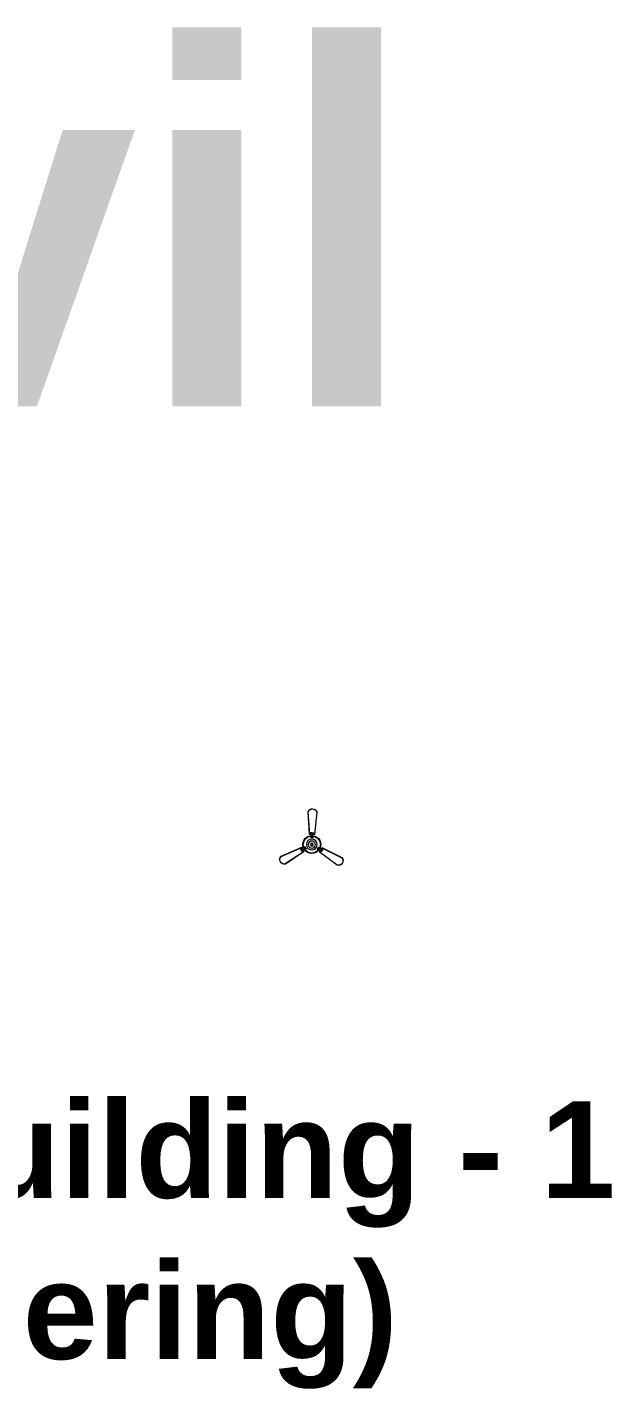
# Model space of a CAD drawing. Header units: inches. Extents: x -12 to 20935469, y -1604 to 24729220.
# Drawn here: x 20825139 to 20825770, y 24664479 to 24665949 of the extents above; entities that cross this region are included whole.
import ezdxf

# ---------------------------------------------------------------- set-up
doc = ezdxf.new("R2010")
doc.units = ezdxf.units.IN
doc.header["$LTSCALE"] = 0.03
doc.header["$MEASUREMENT"] = 0
doc.layers.add('0-elect.fixture-3 fan', color=200, linetype='Continuous', lineweight=20)
doc.layers.add('TEXT', color=7, linetype='Continuous')
doc.styles.add('2', font='swisscl.ttf')

msp = doc.modelspace()

# ---------------------------------------------------------------- linework, layer by layer
at = {"layer": '0-elect.fixture-3 fan', "color": 230, "linetype": 'ByBlock', "lineweight": 0, "ltscale": 5}
for p, q in [((20825444.1, 24665077.3), (20825442.5, 24665101.5)), ((20825444.2, 24665077.3), (20825442.6, 24665101.4)), ((20825452, 24665101.2), (20825449.3, 24665077.2)), ((20825452.1, 24665101.2), (20825449.4, 24665077.1)), ((20825413.4, 24665053.6), (20825435.6, 24665063.4)), ((20825413.5, 24665053.5), (20825435.6, 24665063.2)), ((20825457.2, 24665062.7), (20825478.9, 24665052)), ((20825457.3, 24665062.9), (20825479, 24665052.1)), ((20825438.1, 24665058.8), (20825417.9, 24665045.3)), ((20825438.2, 24665058.6), (20825418, 24665045.2)), ((20825474, 24665043.9), (20825454.5, 24665058.3)), ((20825474, 24665044), (20825454.6, 24665058.4))]:
    msp.add_line(p, q, dxfattribs=at)
at = {"layer": '0-elect.fixture-3 fan', "color": 232, "linetype": 'ByBlock', "lineweight": 0, "ltscale": 5}
for p, q in [((20825446, 24665077.5), (20825445.4, 24665078.5)), ((20825446, 24665078.8), (20825446.2, 24665078.4)), ((20825446.5, 24665077.8), (20825446.9, 24665078.1)), ((20825447.3, 24665078.8), (20825447.5, 24665078.4)), ((20825447.6, 24665077.5), (20825448.1, 24665078.5)), ((20825438.1, 24665062.6), (20825438.8, 24665063.5)), ((20825439, 24665062.7), (20825439.2, 24665063.1)), ((20825445.9, 24665075.4), (20825445.4, 24665074.4)), ((20825445.9, 24665074.6), (20825446.1, 24665074.2)), ((20825446.6, 24665075), (20825447, 24665075.2)), ((20825447.2, 24665074.5), (20825447.4, 24665074.1)), ((20825447.5, 24665075.4), (20825448, 24665074.3)), ((20825454, 24665062.6), (20825453.6, 24665062.6)), ((20825454.7, 24665062.2), (20825454.1, 24665063.1)), ((20825436.2, 24665061.6), (20825435.1, 24665061.5)), ((20825435.2, 24665060.7), (20825435.5, 24665061.1)), ((20825435.8, 24665059.5), (20825436.1, 24665059.9)), ((20825436.5, 24665060.4), (20825436.1, 24665060.7)), ((20825437, 24665060.1), (20825436.4, 24665059.2)), ((20825438.9, 24665061.9), (20825438.5, 24665062.2)), ((20825438.9, 24665061.2), (20825440, 24665061.2)), ((20825439.5, 24665061.5), (20825439.8, 24665062)), ((20825453.9, 24665060.8), (20825452.7, 24665060.9)), ((20825453.3, 24665061.5), (20825452.8, 24665061.5)), ((20825454.1, 24665061.8), (20825454, 24665061.3)), ((20825455.7, 24665059.7), (20825456.3, 24665058.7)), ((20825456.5, 24665061.1), (20825457.7, 24665061)), ((20825456.5, 24665060.5), (20825456.5, 24665060)), ((20825456.9, 24665059.3), (20825456.5, 24665059.3)), ((20825457.6, 24665060.4), (20825457.2, 24665060.4))]:
    msp.add_line(p, q, dxfattribs=at)
at = {"layer": '0-elect.fixture-3 fan', "color": 5, "lineweight": 0}
msp.add_line((20825446.5, 24665066.2), (20825446.5, 24665066.2), dxfattribs=at)
at = {"layer": '0-elect.fixture-3 fan', "color": 230, "linetype": 'ByBlock', "lineweight": 0, "ltscale": 5, "extrusion": (0, 0, -1)}
for centre, major_axis, start_param, end_param in [((20825447.3, 24665099.8), (-3.58, 3.58), 5.823867, 8.359631), ((20825447.3, 24665099.8), (-3.47, 3.47), 5.830329, 8.353169), ((20825446.5, 24665066.2), (7.97, 7.97), -1.003222, -0.833722), ((20825446.5, 24665066.2), (7.97, 7.97), -0.690743, -0.521244), ((20825446.5, 24665066.2), (-7.97, 7.97), 5.068843, 5.238343), ((20825446.5, 24665066.2), (-6.84, 6.84), 5.068563, 7.021343), ((20825446.5, 24665066.2), (-6.49, 6.49), 5.085186, 7.003917), ((20825446.5, 24665066.2), (-6.84, 6.84), 0.879773, 2.832553), ((20825446.5, 24665066.2), (-6.49, 6.49), 0.896396, 2.815126), ((20825446.5, 24665066.2), (-7.97, 7.97), 2.66197, 2.831469), ((20825417, 24665050.1), (-3.58, 3.58), 3.729471, 6.265236), ((20825417, 24665050.1), (-3.47, 3.47), 3.735934, 6.258773), ((20825446.5, 24665066.2), (7.97, 7.97), 3.185569, 3.355068), ((20825446.5, 24665066.2), (6.84, 6.84), 1.403372, 3.356151), ((20825446.5, 24665066.2), (-6.49, 6.49), 2.990791, 4.909522), ((20825446.5, 24665066.2), (7.97, 7.97), 1.403652, 1.573151), ((20825475.2, 24665048.8), (-3.58, 3.58), 1.635076, 4.170841), ((20825475.2, 24665048.8), (3.47, 3.47), 0.070743, 2.593582)]:
    msp.add_ellipse(centre, major_axis=major_axis, ratio=1, start_param=start_param, end_param=end_param, dxfattribs=at)
at = {"layer": '0-elect.fixture-3 fan', "color": 232, "linetype": 'ByBlock', "lineweight": 0, "ltscale": 5, "extrusion": (0, 0, -1)}
for centre, major_axis, start_param, end_param in [((20825445.8, 24665078.7), (-0.285, 0.285), 5.038692, 7.013305), ((20825446.5, 24665066.2), (9.11, 9.11), -0.840677, -0.683789), ((20825446.1, 24665078.6), (0.171, 0.171), 3.926991, 10.210176), ((20825442.8, 24665076.5), (-2.32, 2.32), 2.052913, 2.705807), ((20825446.7, 24665078), (0.171, 0.171), 3.926991, 10.210176), ((20825447.4, 24665078.6), (0.171, 0.171), 3.926991, 10.210176), ((20825450.9, 24665076.3), (2.46, 2.46), 3.643048, 4.257264), ((20825447.8, 24665078.7), (-0.285, 0.285), 0.887007, 2.86162), ((20825435.6, 24665065), (2.46, 2.46), 1.548653, 2.162869), ((20825439.1, 24665063.3), (-0.285, 0.285), 6.136552, 8.255476), ((20825439.1, 24665062.9), (-0.171, 0.171), 5.497787, 11.780972), ((20825446.5, 24665066.2), (-5.35, 5.35), 4.880824, 5.113884), ((20825445.8, 24665074.2), (0.285, 0.285), 2.26283, 4.381754), ((20825446, 24665074.4), (0.171, 0.171), 3.926991, 10.210176), ((20825446.5, 24665066.2), (5.35, 5.35), -0.878763, -0.645703), ((20825446.8, 24665075.1), (0.171, 0.171), 3.926991, 10.210176), ((20825447.3, 24665074.3), (0.171, 0.171), 3.926991, 10.210176), ((20825447.6, 24665074.1), (0.285, 0.285), 0.376965, 2.49589), ((20825446.5, 24665066.2), (-5.35, 5.35), 2.786429, 3.019489), ((20825453.7, 24665062.9), (-0.285, 0.285), 5.928021, 8.046946), ((20825453.8, 24665062.6), (0.171, 0.171), 3.926991, 10.210176), ((20825435.1, 24665061.1), (0.285, 0.285), 3.505001, 5.479614), ((20825446.5, 24665066.2), (-9.11, 9.11), 4.91891, 5.075797), ((20825435.4, 24665060.9), (0.171, 0.171), 3.926991, 10.210176), ((20825436, 24665059.7), (0.171, 0.171), 3.926991, 10.210176), ((20825436, 24665059.4), (0.285, 0.285), 1.373501, 3.348114), ((20825436.3, 24665060.6), (0.171, 0.171), 3.926991, 10.210176), ((20825439.4, 24665057.9), (-2.32, 2.32), 6.241703, 6.894597), ((20825438.7, 24665062.1), (-0.171, 0.171), 5.497787, 11.780972), ((20825439.7, 24665061.8), (0.171, 0.171), 3.926991, 10.210176), ((20825440, 24665061.6), (0.285, 0.285), 0.168435, 2.287359), ((20825452.8, 24665061.3), (0.285, 0.285), 2.471361, 4.590285), ((20825453.1, 24665061.5), (0.171, 0.171), 3.926991, 10.210176), ((20825454, 24665061.6), (0.171, 0.171), 3.926991, 10.210176), ((20825453.1, 24665057.4), (-2.46, 2.46), 1.025054, 1.63927), ((20825457.2, 24665064.3), (2.32, 2.32), 2.576511, 3.229406), ((20825456.5, 24665060.2), (-0.171, 0.171), 5.497787, 11.780972), ((20825456.6, 24665058.9), (-0.285, 0.285), 2.981402, 4.956015), ((20825456.7, 24665059.3), (0.171, 0.171), 3.926991, 10.210176), ((20825446.5, 24665066.2), (-9.11, 9.11), 2.824515, 2.981402), ((20825457.4, 24665060.4), (-0.171, 0.171), 5.497787, 11.780972), ((20825457.6, 24665060.6), (-0.285, 0.285), 0.849902, 2.824515)]:
    msp.add_ellipse(centre, major_axis=major_axis, ratio=1, start_param=start_param, end_param=end_param, dxfattribs=at)
at = {"layer": '0-elect.fixture-3 fan', "linetype": 'ByBlock', "lineweight": 0, "ltscale": 5, "extrusion": (0, 0, -1)}
msp.add_ellipse((20825446.5, 24665066.3), major_axis=(-4.17, 4.17), ratio=1, start_param=5.497787, end_param=11.780972, dxfattribs=at)
at = {"layer": '0-elect.fixture-3 fan', "color": 200, "linetype": 'ByBlock', "lineweight": 0, "ltscale": 5, "extrusion": (0, 0, -1)}
msp.add_ellipse((20825446.5, 24665066.2), major_axis=(-2.72, 2.72), ratio=1, start_param=5.497787, end_param=11.780972, dxfattribs=at)
at = {"layer": '0-elect.fixture-3 fan', "color": 190, "linetype": 'ByBlock', "lineweight": 0, "ltscale": 5, "extrusion": (0, 0, -1)}
for major_axis, start_param, end_param in [((1.12, 1.12), 3.926991, 10.210176), ((-0.779, 0.779), 5.497787, 11.780972)]:
    msp.add_ellipse((20825446.5, 24665066.2), major_axis=major_axis, ratio=1, start_param=start_param, end_param=end_param, dxfattribs=at)

# ---------------------------------------------------------------- texts
at = {"layer": 'TEXT', "color": 250, "lineweight": 30, "ltscale": 20, "attachment_point": 1, "style": '2'}
for s, width, gutter_width, insert, char_height in [('\\pxt11;{\\fArial|b1|i0|c0|p34;\\C256;Civil}', 1413.145, 10.1, (20824413.5, 24665927.9), 388.5), ('\\pxt11;{\\fArial|b1|i0|c0|p34;\\C256;Academic Building - 1\\P(Civil Engineering)}', 1888.048, 2.72, (20824251.8, 24664789.1), 104.343)]:
    msp.add_mtext_dynamic_manual_height_columns(s, width=width, gutter_width=gutter_width, heights=[0], dxfattribs=dict(at, insert=insert, char_height=char_height))

doc.saveas('drawing.dxf')
